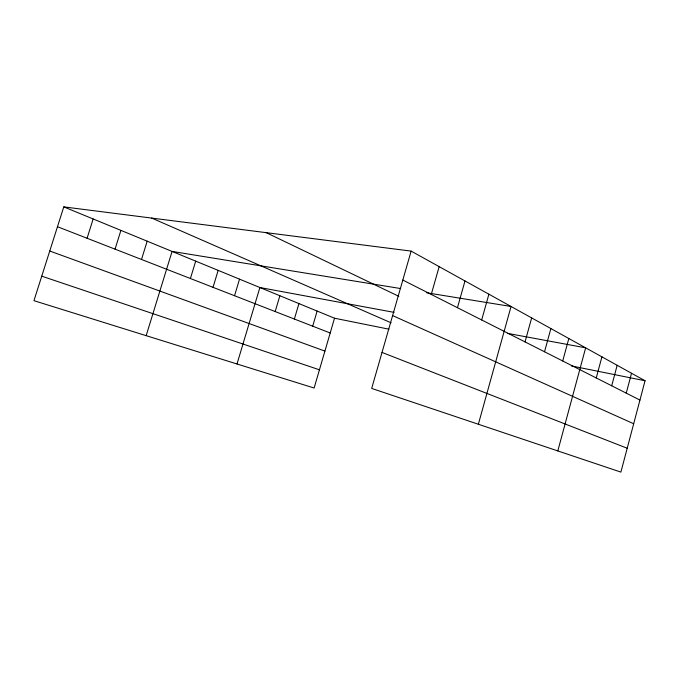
<?xml version="1.0" encoding="UTF-8"?>
<svg xmlns="http://www.w3.org/2000/svg" width="679" height="679" viewBox="0 0 679 679"><rect width="100%" height="100%" fill="white"/><g stroke="black" fill="none" stroke-linecap="round" stroke-linejoin="round"><path stroke-width="1.02" d="M411.135 251.103L645.05 380.758L620.895 472.109L371.676 388.422L411.135 251.103L63.784 206.891L33.95 300.678L314.122 388.023L334.518 318.213L63.784 206.891M611.703 385.782L617.169 365.31M626.242 393.141L631.529 373.263M596.247 377.957L601.917 356.848M557.807 450.924L585.654 347.835L507.374 333.347M562.721 360.99L568.832 338.515M544.524 351.773L550.873 328.56M525.045 341.91L531.657 317.908M478.364 424.248L511.049 306.484L426.658 292.776M481.683 319.962L488.888 294.194M457.451 307.697L464.996 280.953M431.25 294.44L439.16 266.635M312.696 326.175L317.135 311.067M294.372 319.028L298.938 303.581M275.173 311.551L279.875 295.747M237.005 363.978L259.887 287.523L394.1 312.374M234.544 295.713L239.526 279.154M213.019 287.327L218.163 270.369M190.4 278.517L195.705 261.135M146.163 335.655L172.076 251.417L400.635 288.55M141.512 259.463L147.182 241.181M115.048 249.151L120.913 230.385M87.082 238.253L93.159 218.969M334.518 318.213L388.965 329.179M571.421 365.93L645.05 380.758M41.75 276.166L319.444 369.809M49.745 251.018L324.91 351.094M57.477 226.718L330.198 332.999M382.014 352.435L627.201 448.242M151.706 218.078L391.079 322.805M392.606 315.591L633.677 423.747M266.219 232.659L398.836 296.324M402.817 280.045L639.941 400.075"/></g></svg>
